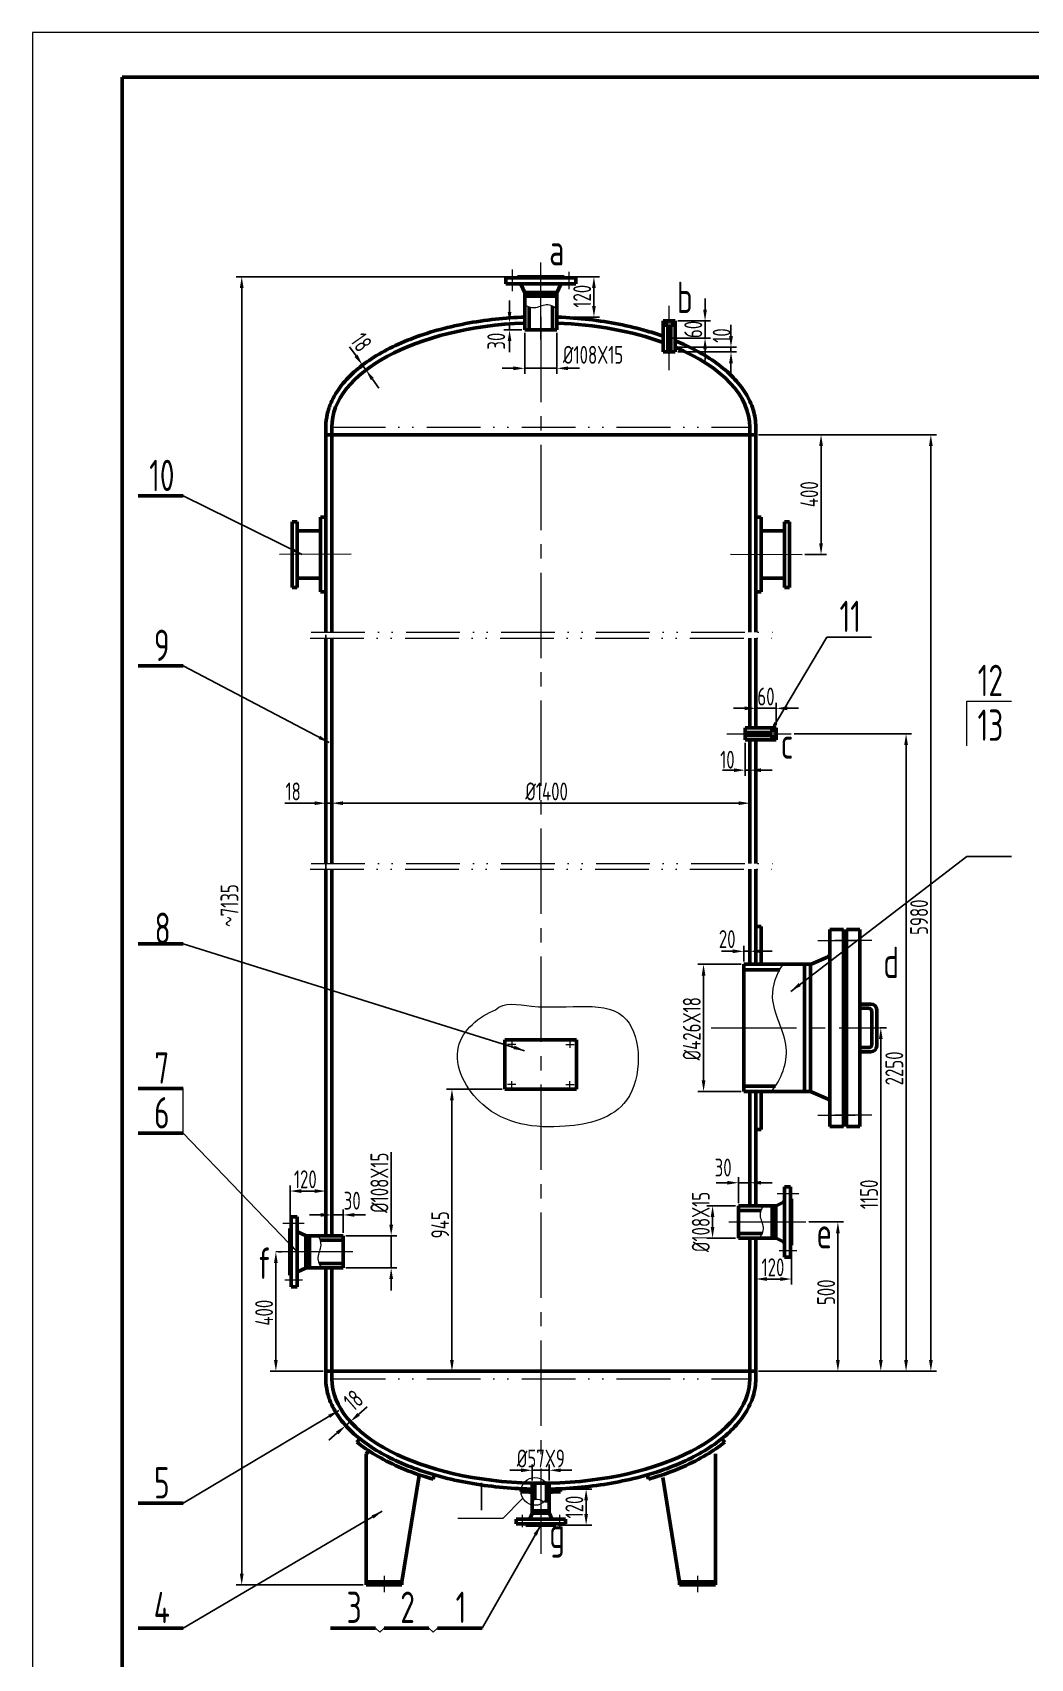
# Model space of a CAD drawing. Header units: millimetres. Extents: x 691 to 1111, y 394 to 978.
# Drawn here: x 691.1 to 913.9, y 615 to 978 of the extents above; entities that cross this region are included whole.
import ezdxf

# ---------------------------------------------------------------- set-up
doc = ezdxf.new("R2010")
doc.units = ezdxf.units.MM
doc.linetypes.add('ACAD_ISO12W100', pattern=[21, 12, -3, 0, -3, 0, -3])
doc.linetypes.add('CENTER2', pattern=[28.575, 19.05, -3.175, 3.175, -3.175])
doc.layers.add('LOCKUP', color=7, linetype='Continuous')
for name, color, linetype, lineweight in [('中心线', 1, 'CENTER2', 15), ('双点划线', 6, 'ACAD_ISO12W100', 15), ('尺寸线', 3, 'Continuous', 15), ('细实线', 4, 'Continuous', 15), ('轮廓线', 7, 'Continuous', 50)]:
    doc.layers.add(name, color=color, linetype=linetype, lineweight=lineweight)
doc.styles.add('工程字', font='gbenor.shx', dxfattribs={"width": 0.8, "bigfont": 'gbcbig.shx'})
doc.dimstyles.new('ISO-25', dxfattribs={"dimtxt": 4, "dimasz": 2.5, "dimexe": 1.25, "dimexo": 0.625, "dimtad": 1, "dimdec": 0, "dimlfac": 15, "dimtxsty": '工程字', "dimcen": 2.5, "dimaunit": 1, "dimadec": 0, "dimazin": 0, "dimtfac": 1, "dimtdec": 0, "dimtmove": 0, "dimatfit": 0, "dimfxl": 0, "dimarcsym": 0})

# ---------------------------------------------------------------- blocks, each defined once
blk = doc.blocks.new('*D39')
at = {"layer": 'Defpoints', "color": 0}
for p in [(765.71, 904.5), (764.72, 903.8), (766.48, 903.41)]:
    blk.add_point(p, dxfattribs=at)
at = {"layer": '尺寸线', "color": 0, "lineweight": -2}
for p, q in [((763.28, 905.85), (761.84, 907.89)), ((765.2, 904.14), (763.7, 903.08)), ((765.97, 903.05), (764.46, 901.99)), ((765.49, 902.71), (764.72, 903.8)), ((766.93, 900.67), (768.37, 898.63))]:
    blk.add_line(p, q, dxfattribs=at)
at = {"layer": '尺寸线', "color": 0}
for points in [[(763.62, 906.09), (762.94, 905.61), (764.72, 903.8)], [(767.27, 900.91), (766.59, 900.43), (765.49, 902.71)]]:
    blk.add_solid(points, dxfattribs=at)
at = {"layer": '尺寸线', "color": 0, "insert": (764.47, 908.89), "char_height": 4, "attachment_point": 5, "rotation": 305.1659, "style": '工程字'}
blk.add_mtext('18', dxfattribs=at)
blk = doc.blocks.new('*D36')
at = {"layer": 'Defpoints', "color": 0}
for p in [(850.14, 820.09), (851.2, 820.09), (851.2, 813.33)]:
    blk.add_point(p, dxfattribs=at)
at = {"layer": '尺寸线', "color": 0, "lineweight": -2}
for p, q in [((850.14, 819.47), (850.14, 812.08)), ((851.2, 819.47), (851.2, 812.08)), ((847.64, 813.33), (845.14, 813.33)), ((850.14, 813.33), (851.2, 813.33)), ((853.7, 813.33), (856.2, 813.33))]:
    blk.add_line(p, q, dxfattribs=at)
at = {"layer": '尺寸线', "color": 0}
for points in [[(847.64, 813.74), (847.64, 812.91), (850.14, 813.33)], [(853.7, 813.74), (853.7, 812.91), (851.2, 813.33)]]:
    blk.add_solid(points, dxfattribs=at)
at = {"layer": '尺寸线', "color": 0, "insert": (846.2, 815.67), "char_height": 4, "attachment_point": 5, "style": '工程字'}
blk.add_mtext('10', dxfattribs=at)
blk = doc.blocks.new('*D35')
at = {"layer": 'Defpoints', "color": 0}
for p in [(834.54, 907.78), (834.54, 906.71), (847, 906.71)]:
    blk.add_point(p, dxfattribs=at)
at = {"layer": '尺寸线', "color": 0, "lineweight": -2}
for p, q in [((847, 910.28), (847, 912.78)), ((835.16, 907.78), (848.25, 907.78)), ((847, 907.78), (847, 906.71)), ((835.16, 906.71), (848.25, 906.71)), ((847, 904.21), (847, 901.71))]:
    blk.add_line(p, q, dxfattribs=at)
at = {"layer": '尺寸线', "color": 0}
for points in [[(846.58, 910.28), (847.42, 910.28), (847, 907.78)], [(846.58, 904.21), (847.42, 904.21), (847, 906.71)]]:
    blk.add_solid(points, dxfattribs=at)
at = {"layer": '尺寸线', "color": 0, "insert": (844.92, 910.38), "char_height": 4, "attachment_point": 5, "rotation": 90, "style": '工程字'}
blk.add_mtext('10', dxfattribs=at)
blk = doc.blocks.new('*D32')
at = {"layer": 'Defpoints', "color": 0}
for p in [(857.08, 827.14), (852.54, 822.76), (857.08, 822.76)]:
    blk.add_point(p, dxfattribs=at)
at = {"layer": '尺寸线', "color": 0, "lineweight": -2}
for p, q in [((852.54, 823.38), (852.54, 828.39)), ((857.08, 823.38), (857.08, 828.39)), ((850.04, 827.14), (847.54, 827.14)), ((852.54, 827.14), (857.08, 827.14)), ((859.58, 827.14), (862.08, 827.14))]:
    blk.add_line(p, q, dxfattribs=at)
at = {"layer": '尺寸线', "color": 0}
for points in [[(850.04, 827.56), (850.04, 826.72), (852.54, 827.14)], [(859.58, 827.56), (859.58, 826.72), (857.08, 827.14)]]:
    blk.add_solid(points, dxfattribs=at)
at = {"layer": '尺寸线', "color": 0, "insert": (854.81, 829.77), "char_height": 4, "attachment_point": 5, "style": '工程字'}
blk.add_mtext('60', dxfattribs=at)
blk = doc.blocks.new('*D31')
at = {"layer": 'Defpoints', "color": 0}
for p in [(799.34, 923.5), (737.76, 631.42), (765.54, 631.42)]:
    blk.add_point(p, dxfattribs=at)
at = {"layer": '尺寸线', "color": 0, "lineweight": -2}
for p, q in [((798.71, 923.5), (736.51, 923.5)), ((737.76, 921), (737.76, 633.92)), ((764.91, 631.42), (736.51, 631.42))]:
    blk.add_line(p, q, dxfattribs=at)
at = {"layer": '尺寸线', "color": 0}
for points in [[(737.34, 921), (738.18, 921), (737.76, 923.5)], [(737.34, 633.92), (738.18, 633.92), (737.76, 631.42)]]:
    blk.add_solid(points, dxfattribs=at)
at = {"layer": '尺寸线', "color": 0, "insert": (731.69, 783.12), "char_height": 4, "attachment_point": 5, "rotation": 90, "style": '工程字'}
blk.add_mtext('{\\fSimSun|b0|i0|c134|p0;\\P}～7135', dxfattribs=at)
blk = doc.blocks.new('*D30')
at = {"layer": 'Defpoints', "color": 0}
for p in [(802.64, 654.13), (806.44, 657.01), (806.44, 654.13)]:
    blk.add_point(p, dxfattribs=at)
at = {"layer": '尺寸线', "color": 0, "lineweight": -2}
for p, q in [((802.64, 654.76), (802.64, 658.26)), ((806.44, 654.76), (806.44, 658.26)), ((800.14, 657.01), (797.64, 657.01)), ((802.64, 657.01), (806.44, 657.01)), ((808.94, 657.01), (811.44, 657.01))]:
    blk.add_line(p, q, dxfattribs=at)
at = {"layer": '尺寸线', "color": 0}
for points in [[(800.14, 657.42), (800.14, 656.59), (802.64, 657.01)], [(808.94, 657.42), (808.94, 656.59), (806.44, 657.01)]]:
    blk.add_solid(points, dxfattribs=at)
at = {"layer": '尺寸线', "color": 0, "insert": (804.54, 659.63), "char_height": 4, "attachment_point": 5, "style": '工程字'}
blk.add_mtext('%%c57X9', dxfattribs=at)
blk = doc.blocks.new('*D29')
at = {"layer": 'Defpoints', "color": 0}
for p in [(800.94, 911.63), (808.14, 911.63), (808.14, 903.06)]:
    blk.add_point(p, dxfattribs=at)
at = {"layer": '尺寸线', "color": 0, "lineweight": -2}
for p, q in [((800.94, 911.01), (800.94, 901.81)), ((808.14, 911.01), (808.14, 901.81)), ((798.44, 903.06), (795.94, 903.06)), ((800.94, 903.06), (808.14, 903.06)), ((810.64, 903.06), (813.14, 903.06))]:
    blk.add_line(p, q, dxfattribs=at)
at = {"layer": '尺寸线', "color": 0}
for points in [[(798.44, 903.48), (798.44, 902.64), (800.94, 903.06)], [(810.64, 903.48), (810.64, 902.64), (808.14, 903.06)]]:
    blk.add_solid(points, dxfattribs=at)
at = {"layer": '尺寸线', "color": 0, "insert": (816.21, 906.07), "char_height": 4, "attachment_point": 5, "style": '工程字'}
blk.add_mtext('%%c108X15', dxfattribs=at)
blk = doc.blocks.new('*D28')
at = {"layer": 'Defpoints', "color": 0}
for p in [(760.4, 709.38), (760.4, 702.18), (771.13, 702.18)]:
    blk.add_point(p, dxfattribs=at)
at = {"layer": '尺寸线', "color": 0, "lineweight": -2}
for p, q in [((771.13, 711.88), (771.13, 728.01)), ((761.03, 709.38), (772.38, 709.38)), ((771.13, 702.18), (771.13, 709.38)), ((761.03, 702.18), (772.38, 702.18)), ((771.13, 699.68), (771.13, 697.18))]:
    blk.add_line(p, q, dxfattribs=at)
at = {"layer": '尺寸线', "color": 0}
for points in [[(770.71, 711.88), (771.55, 711.88), (771.13, 709.38)], [(770.71, 699.68), (771.55, 699.68), (771.13, 702.18)]]:
    blk.add_solid(points, dxfattribs=at)
at = {"layer": '尺寸线', "color": 0, "insert": (768.51, 721.2), "char_height": 4, "attachment_point": 5, "rotation": 90, "style": '工程字'}
blk.add_mtext('%%c108X15', dxfattribs=at)
blk = doc.blocks.new('*D27')
at = {"layer": 'Defpoints', "color": 0}
for p in [(848.67, 716.05), (842.89, 708.85), (848.67, 708.85)]:
    blk.add_point(p, dxfattribs=at)
at = {"layer": '尺寸线', "color": 0, "lineweight": -2}
for p, q in [((848.04, 716.05), (841.64, 716.05)), ((842.89, 713.55), (842.89, 711.35)), ((848.04, 708.85), (841.64, 708.85))]:
    blk.add_line(p, q, dxfattribs=at)
at = {"layer": '尺寸线', "color": 0}
for points in [[(842.47, 713.55), (843.3, 713.55), (842.89, 716.05)], [(842.47, 711.35), (843.3, 711.35), (842.89, 708.85)]]:
    blk.add_solid(points, dxfattribs=at)
at = {"layer": '尺寸线', "color": 0, "insert": (840.26, 712.45), "char_height": 4, "attachment_point": 5, "rotation": 90, "style": '工程字'}
blk.add_mtext('%%c108X15', dxfattribs=at)
blk = doc.blocks.new('*D26')
at = {"layer": 'Defpoints', "color": 0}
for p in [(849.87, 769.98), (840.88, 741.58), (849.87, 741.58)]:
    blk.add_point(p, dxfattribs=at)
at = {"layer": '尺寸线', "color": 0, "lineweight": -2}
for p, q in [((849.24, 769.98), (839.63, 769.98)), ((840.88, 767.48), (840.88, 744.08)), ((849.24, 741.58), (839.63, 741.58))]:
    blk.add_line(p, q, dxfattribs=at)
at = {"layer": '尺寸线', "color": 0}
for points in [[(840.46, 767.48), (841.29, 767.48), (840.88, 769.98)], [(840.46, 744.08), (841.29, 744.08), (840.88, 741.58)]]:
    blk.add_solid(points, dxfattribs=at)
at = {"layer": '尺寸线', "color": 0, "insert": (838.25, 755.59), "char_height": 4, "attachment_point": 5, "rotation": 90, "style": '工程字'}
blk.add_mtext('%%c426X18', dxfattribs=at)
blk = doc.blocks.new('*D25')
at = {"layer": 'Defpoints', "color": 0}
for p in [(860.45, 821.43), (852.54, 679.12), (886.09, 679.12)]:
    blk.add_point(p, dxfattribs=at)
at = {"layer": '尺寸线', "color": 0, "lineweight": -2}
for p, q in [((861.07, 821.43), (887.34, 821.43)), ((886.09, 818.93), (886.09, 681.62)), ((853.16, 679.12), (887.34, 679.12))]:
    blk.add_line(p, q, dxfattribs=at)
at = {"layer": '尺寸线', "color": 0}
for points in [[(885.67, 818.93), (886.51, 818.93), (886.09, 821.43)], [(885.67, 681.62), (886.51, 681.62), (886.09, 679.12)]]:
    blk.add_solid(points, dxfattribs=at)
at = {"layer": '尺寸线', "color": 0, "insert": (883.47, 746.74), "char_height": 4, "attachment_point": 5, "rotation": 90, "style": '工程字'}
blk.add_mtext('2250', dxfattribs=at)
blk = doc.blocks.new('*D24')
at = {"layer": 'Defpoints', "color": 0}
for p in [(761.75, 668.14), (760.74, 667.26), (761.99, 667.86)]:
    blk.add_point(p, dxfattribs=at)
at = {"layer": '尺寸线', "color": 0, "lineweight": -2}
for p, q in [((763.88, 669.5), (765.76, 671.14)), ((759.1, 665.34), (757.21, 663.7)), ((760.98, 666.98), (761.99, 667.86)), ((761.15, 666.79), (761.8, 666.04)), ((762.16, 667.67), (762.81, 666.91))]:
    blk.add_line(p, q, dxfattribs=at)
at = {"layer": '尺寸线', "color": 0}
for points in [[(763.6, 669.81), (764.15, 669.18), (761.99, 667.86)], [(758.82, 665.66), (759.37, 665.03), (760.98, 666.98)]]:
    blk.add_solid(points, dxfattribs=at)
at = {"layer": '尺寸线', "color": 0, "insert": (762.68, 672.65), "char_height": 4, "attachment_point": 5, "rotation": 41.0325, "style": '工程字'}
blk.add_mtext('18', dxfattribs=at)
blk = doc.blocks.new('*D5')
at = {"layer": 'Defpoints', "color": 0}
for p in [(756.54, 808.5), (756.54, 805.96), (757.87, 805.96)]:
    blk.add_point(p, dxfattribs=at)
at = {"layer": '尺寸线', "color": 0, "lineweight": -2}
for p, q in [((756.54, 807.87), (756.54, 804.71)), ((757.87, 806.58), (757.87, 807.21)), ((754.04, 805.96), (747.42, 805.96)), ((757.87, 805.96), (756.54, 805.96)), ((760.37, 805.96), (762.87, 805.96))]:
    blk.add_line(p, q, dxfattribs=at)
at = {"layer": '尺寸线', "color": 0}
for points in [[(754.04, 806.37), (754.04, 805.54), (756.54, 805.96)], [(760.37, 806.37), (760.37, 805.54), (757.87, 805.96)]]:
    blk.add_solid(points, dxfattribs=at)
at = {"layer": '尺寸线', "color": 0, "insert": (749.24, 808.58), "char_height": 4, "attachment_point": 5, "style": '工程字'}
blk.add_mtext('18', dxfattribs=at)
blk = doc.blocks.new('*D4')
at = {"layer": 'Defpoints', "color": 0}
for p in [(851.2, 815.82), (757.87, 808.52), (851.2, 805.96)]:
    blk.add_point(p, dxfattribs=at)
at = {"layer": '尺寸线', "color": 0, "lineweight": -2}
for p, q in [((851.2, 815.19), (851.2, 804.71)), ((757.87, 807.9), (757.87, 804.71)), ((760.37, 805.96), (848.7, 805.96))]:
    blk.add_line(p, q, dxfattribs=at)
at = {"layer": '尺寸线', "color": 0}
for points in [[(760.37, 806.37), (760.37, 805.54), (757.87, 805.96)], [(848.7, 806.37), (848.7, 805.54), (851.2, 805.96)]]:
    blk.add_solid(points, dxfattribs=at)
at = {"layer": '尺寸线', "color": 0, "insert": (805.83, 808.58), "char_height": 4, "attachment_point": 5, "style": '工程字'}
blk.add_mtext('%%c1400', dxfattribs=at)
blk = doc.blocks.new('*D23')
at = {"layer": 'Defpoints', "color": 0}
for p in [(834.54, 913.65), (833.2, 909.82), (841.21, 909.82)]:
    blk.add_point(p, dxfattribs=at)
at = {"layer": '尺寸线', "color": 0, "lineweight": -2}
for p, q in [((841.21, 916.15), (841.21, 918.65)), ((835.16, 913.65), (842.46, 913.65)), ((841.21, 913.65), (841.21, 909.82)), ((833.83, 909.82), (842.46, 909.82)), ((841.21, 907.32), (841.21, 904.82))]:
    blk.add_line(p, q, dxfattribs=at)
at = {"layer": '尺寸线', "color": 0}
for points in [[(840.79, 916.15), (841.62, 916.15), (841.21, 913.65)], [(840.79, 907.32), (841.62, 907.32), (841.21, 909.82)]]:
    blk.add_solid(points, dxfattribs=at)
at = {"layer": '尺寸线', "color": 0, "insert": (838.58, 911.74), "char_height": 4, "attachment_point": 5, "rotation": 90, "style": '工程字'}
blk.add_mtext('60', dxfattribs=at)
blk = doc.blocks.new('*D22')
at = {"layer": 'Defpoints', "color": 0}
for p in [(797.56, 911.63), (800.94, 913.17), (800.94, 911.63)]:
    blk.add_point(p, dxfattribs=at)
at = {"layer": '尺寸线', "color": 0, "lineweight": -2}
for p, q in [((797.56, 915.67), (797.56, 918.17)), ((800.31, 913.17), (796.31, 913.17)), ((800.31, 911.63), (796.31, 911.63)), ((797.56, 913.17), (797.56, 911.63)), ((797.56, 909.13), (797.56, 906.63))]:
    blk.add_line(p, q, dxfattribs=at)
at = {"layer": '尺寸线', "color": 0}
for points in [[(797.15, 915.67), (797.98, 915.67), (797.56, 913.17)], [(797.15, 909.13), (797.98, 909.13), (797.56, 911.63)]]:
    blk.add_solid(points, dxfattribs=at)
at = {"layer": '尺寸线', "color": 0, "insert": (794.59, 909.13), "char_height": 4, "attachment_point": 5, "rotation": 90, "style": '工程字'}
blk.add_mtext('30', dxfattribs=at)
blk = doc.blocks.new('*D21')
at = {"layer": 'Defpoints', "color": 0}
for p in [(809.74, 923.5), (808.14, 914.51), (816.4, 914.51)]:
    blk.add_point(p, dxfattribs=at)
at = {"layer": '尺寸线', "color": 0, "lineweight": -2}
for p, q in [((810.36, 923.5), (817.65, 923.5)), ((816.4, 921), (816.4, 917.01)), ((808.76, 914.51), (817.65, 914.51))]:
    blk.add_line(p, q, dxfattribs=at)
at = {"layer": '尺寸线', "color": 0}
for points in [[(815.98, 921), (816.81, 921), (816.4, 923.5)], [(815.98, 917.01), (816.81, 917.01), (816.4, 914.51)]]:
    blk.add_solid(points, dxfattribs=at)
at = {"layer": '尺寸线', "color": 0, "insert": (813.77, 919.16), "char_height": 4, "attachment_point": 5, "rotation": 90, "style": '工程字'}
blk.add_mtext('120', dxfattribs=at)
blk = doc.blocks.new('*D20')
at = {"layer": 'Defpoints', "color": 0}
for p in [(852.54, 888.24), (862.9, 861.47), (867.11, 861.47)]:
    blk.add_point(p, dxfattribs=at)
at = {"layer": '尺寸线', "color": 0, "lineweight": -2}
for p, q in [((853.16, 888.24), (868.36, 888.24)), ((867.11, 885.74), (867.11, 863.97)), ((863.52, 861.47), (868.36, 861.47))]:
    blk.add_line(p, q, dxfattribs=at)
at = {"layer": '尺寸线', "color": 0}
for points in [[(866.69, 885.74), (867.52, 885.74), (867.11, 888.24)], [(866.69, 863.97), (867.52, 863.97), (867.11, 861.47)]]:
    blk.add_solid(points, dxfattribs=at)
at = {"layer": '尺寸线', "color": 0, "insert": (864.48, 874.95), "char_height": 4, "attachment_point": 5, "rotation": 90, "style": '工程字'}
blk.add_mtext('400', dxfattribs=at)
blk = doc.blocks.new('*D19')
at = {"layer": 'Defpoints', "color": 0}
for p in [(849.87, 772.89), (849.87, 769.98), (851.2, 769.98)]:
    blk.add_point(p, dxfattribs=at)
at = {"layer": '尺寸线', "color": 0, "lineweight": -2}
for p, q in [((849.87, 770.61), (849.87, 774.14)), ((851.2, 770.61), (851.2, 774.14)), ((847.37, 772.89), (844.87, 772.89)), ((851.2, 772.89), (849.87, 772.89)), ((853.7, 772.89), (856.2, 772.89))]:
    blk.add_line(p, q, dxfattribs=at)
at = {"layer": '尺寸线', "color": 0}
for points in [[(847.37, 773.31), (847.37, 772.47), (849.87, 772.89)], [(853.7, 773.31), (853.7, 772.47), (851.2, 772.89)]]:
    blk.add_solid(points, dxfattribs=at)
at = {"layer": '尺寸线', "color": 0, "insert": (846.15, 775.62), "char_height": 4, "attachment_point": 5, "style": '工程字'}
blk.add_mtext('20', dxfattribs=at)
blk = doc.blocks.new('*D18')
at = {"layer": 'Defpoints', "color": 0}
for p in [(756.54, 844.16), (748.54, 719.35), (748.54, 710.98)]:
    blk.add_point(p, dxfattribs=at)
at = {"layer": '尺寸线', "color": 0, "lineweight": -2}
for p, q in [((756.54, 843.53), (756.54, 718.1)), ((748.54, 711.61), (748.54, 720.6)), ((754.04, 719.35), (751.04, 719.35))]:
    blk.add_line(p, q, dxfattribs=at)
at = {"layer": '尺寸线', "color": 0}
for points in [[(751.04, 719.77), (751.04, 718.93), (748.54, 719.35)], [(754.04, 719.77), (754.04, 718.93), (756.54, 719.35)]]:
    blk.add_solid(points, dxfattribs=at)
at = {"layer": '尺寸线', "color": 0, "insert": (751.96, 721.98), "char_height": 4, "attachment_point": 5, "style": '工程字'}
blk.add_mtext('120', dxfattribs=at)
blk = doc.blocks.new('*D17')
at = {"layer": 'Defpoints', "color": 0}
for p in [(757.87, 714.02), (760.4, 714.02), (760.4, 709.38)]:
    blk.add_point(p, dxfattribs=at)
at = {"layer": '尺寸线', "color": 0, "lineweight": -2}
for p, q in [((757.87, 714.65), (757.87, 715.27)), ((760.4, 710.01), (760.4, 715.27)), ((755.37, 714.02), (752.87, 714.02)), ((757.87, 714.02), (760.4, 714.02)), ((762.9, 714.02), (765.4, 714.02))]:
    blk.add_line(p, q, dxfattribs=at)
at = {"layer": '尺寸线', "color": 0}
for points in [[(755.37, 714.44), (755.37, 713.61), (757.87, 714.02)], [(762.9, 714.44), (762.9, 713.61), (760.4, 714.02)]]:
    blk.add_solid(points, dxfattribs=at)
at = {"layer": '尺寸线', "color": 0, "insert": (762.43, 717.2), "char_height": 4, "attachment_point": 5, "style": '工程字'}
blk.add_mtext('30', dxfattribs=at)
blk = doc.blocks.new('*D16')
at = {"layer": 'Defpoints', "color": 0}
for p in [(852.54, 708.85), (860.54, 707.25), (860.54, 699.71)]:
    blk.add_point(p, dxfattribs=at)
at = {"layer": '尺寸线', "color": 0, "lineweight": -2}
for p, q in [((852.54, 708.22), (852.54, 698.46)), ((860.54, 706.62), (860.54, 698.46)), ((855.04, 699.71), (858.04, 699.71))]:
    blk.add_line(p, q, dxfattribs=at)
at = {"layer": '尺寸线', "color": 0}
for points in [[(855.04, 700.12), (855.04, 699.29), (852.54, 699.71)], [(858.04, 700.12), (858.04, 699.29), (860.54, 699.71)]]:
    blk.add_solid(points, dxfattribs=at)
at = {"layer": '尺寸线', "color": 0, "insert": (856.37, 702.33), "char_height": 4, "attachment_point": 5, "style": '工程字'}
blk.add_mtext('120', dxfattribs=at)
blk = doc.blocks.new('*D15')
at = {"layer": 'Defpoints', "color": 0}
for p in [(851.2, 721.21), (848.67, 716.05), (851.2, 716.05)]:
    blk.add_point(p, dxfattribs=at)
at = {"layer": '尺寸线', "color": 0, "lineweight": -2}
for p, q in [((846.17, 721.21), (843.67, 721.21)), ((848.67, 716.67), (848.67, 722.46)), ((848.67, 721.21), (851.2, 721.21)), ((851.2, 716.67), (851.2, 722.46)), ((853.7, 721.21), (856.2, 721.21))]:
    blk.add_line(p, q, dxfattribs=at)
at = {"layer": '尺寸线', "color": 0}
for points in [[(846.17, 721.62), (846.17, 720.79), (848.67, 721.21)], [(853.7, 721.62), (853.7, 720.79), (851.2, 721.21)]]:
    blk.add_solid(points, dxfattribs=at)
at = {"layer": '尺寸线', "color": 0, "insert": (845.25, 724.6), "char_height": 4, "attachment_point": 5, "style": '工程字'}
blk.add_mtext('30', dxfattribs=at)
blk = doc.blocks.new('*D14')
at = {"layer": 'Defpoints', "color": 0}
for p in [(806.44, 652.8), (814.66, 652.8), (807.87, 644.78)]:
    blk.add_point(p, dxfattribs=at)
at = {"layer": '尺寸线', "color": 0, "lineweight": -2}
for p, q in [((807.06, 652.8), (815.91, 652.8)), ((814.66, 647.28), (814.66, 650.3)), ((808.49, 644.78), (815.91, 644.78))]:
    blk.add_line(p, q, dxfattribs=at)
at = {"layer": '尺寸线', "color": 0}
for points in [[(814.24, 650.3), (815.08, 650.3), (814.66, 652.8)], [(814.24, 647.28), (815.08, 647.28), (814.66, 644.78)]]:
    blk.add_solid(points, dxfattribs=at)
at = {"layer": '尺寸线', "color": 0, "insert": (812.03, 648.79), "char_height": 4, "attachment_point": 5, "rotation": 90, "style": '工程字'}
blk.add_mtext('120', dxfattribs=at)
blk = doc.blocks.new('*D13')
at = {"layer": 'Defpoints', "color": 0}
for p in [(784.7, 742.12), (796.54, 742.12), (756.54, 679.12)]:
    blk.add_point(p, dxfattribs=at)
at = {"layer": '尺寸线', "color": 0, "lineweight": -2}
for p, q in [((795.91, 742.12), (783.45, 742.12)), ((784.7, 681.62), (784.7, 739.62)), ((757.16, 679.12), (785.95, 679.12))]:
    blk.add_line(p, q, dxfattribs=at)
at = {"layer": '尺寸线', "color": 0}
for points in [[(784.28, 739.62), (785.11, 739.62), (784.7, 742.12)], [(784.28, 681.62), (785.11, 681.62), (784.7, 679.12)]]:
    blk.add_solid(points, dxfattribs=at)
at = {"layer": '尺寸线', "color": 0, "insert": (782.07, 711.81), "char_height": 4, "attachment_point": 5, "rotation": 90, "style": '工程字'}
blk.add_mtext('945', dxfattribs=at)
blk = doc.blocks.new('*D12')
at = {"layer": 'Defpoints', "color": 0}
for p in [(745.35, 705.78), (745.38, 679.12), (756.54, 679.12)]:
    blk.add_point(p, dxfattribs=at)
at = {"layer": '尺寸线', "color": 0, "lineweight": -2}
for p, q in [((745.97, 705.78), (746.63, 705.78)), ((745.38, 703.28), (745.38, 681.62)), ((755.91, 679.12), (744.13, 679.12))]:
    blk.add_line(p, q, dxfattribs=at)
at = {"layer": '尺寸线', "color": 0}
for points in [[(744.97, 703.28), (745.8, 703.28), (745.38, 705.78)], [(744.97, 681.62), (745.8, 681.62), (745.38, 679.12)]]:
    blk.add_solid(points, dxfattribs=at)
at = {"layer": '尺寸线', "color": 0, "insert": (742.76, 692.19), "char_height": 4, "attachment_point": 5, "rotation": 90, "style": '工程字'}
blk.add_mtext('400', dxfattribs=at)
blk = doc.blocks.new('*D11')
at = {"layer": 'Defpoints', "color": 0}
for p in [(863.72, 712.45), (852.54, 679.12), (870.87, 679.12)]:
    blk.add_point(p, dxfattribs=at)
at = {"layer": '尺寸线', "color": 0, "lineweight": -2}
for p, q in [((864.35, 712.45), (872.12, 712.45)), ((870.87, 709.95), (870.87, 681.62)), ((853.16, 679.12), (872.12, 679.12))]:
    blk.add_line(p, q, dxfattribs=at)
at = {"layer": '尺寸线', "color": 0}
for points in [[(870.45, 709.95), (871.28, 709.95), (870.87, 712.45)], [(870.45, 681.62), (871.28, 681.62), (870.87, 679.12)]]:
    blk.add_solid(points, dxfattribs=at)
at = {"layer": '尺寸线', "color": 0, "insert": (868.24, 696.76), "char_height": 4, "attachment_point": 5, "rotation": 90, "style": '工程字'}
blk.add_mtext('500', dxfattribs=at)
blk = doc.blocks.new('*D10')
at = {"layer": 'Defpoints', "color": 0}
for p in [(879.55, 755.78), (852.54, 679.12), (880.45, 679.12)]:
    blk.add_point(p, dxfattribs=at)
at = {"layer": '尺寸线', "color": 0, "lineweight": -2}
for p, q in [((880.17, 755.78), (881.7, 755.78)), ((880.45, 753.28), (880.45, 681.62)), ((853.16, 679.12), (881.7, 679.12))]:
    blk.add_line(p, q, dxfattribs=at)
at = {"layer": '尺寸线', "color": 0}
for points in [[(880.03, 753.28), (880.87, 753.28), (880.45, 755.78)], [(880.03, 681.62), (880.87, 681.62), (880.45, 679.12)]]:
    blk.add_solid(points, dxfattribs=at)
at = {"layer": '尺寸线', "color": 0, "insert": (877.83, 718.62), "char_height": 4, "attachment_point": 5, "rotation": 90, "style": '工程字'}
blk.add_mtext('1150', dxfattribs=at)
blk = doc.blocks.new('*D9')
at = {"layer": 'Defpoints', "color": 0}
for p in [(852.54, 888.24), (891.62, 888.24), (852.54, 679.12)]:
    blk.add_point(p, dxfattribs=at)
at = {"layer": '尺寸线', "color": 0, "lineweight": -2}
for p, q in [((853.16, 888.24), (892.87, 888.24)), ((891.62, 681.62), (891.62, 885.74)), ((853.16, 679.12), (892.87, 679.12))]:
    blk.add_line(p, q, dxfattribs=at)
at = {"layer": '尺寸线', "color": 0}
for points in [[(891.21, 885.74), (892.04, 885.74), (891.62, 888.24)], [(891.21, 681.62), (892.04, 681.62), (891.62, 679.12)]]:
    blk.add_solid(points, dxfattribs=at)
at = {"layer": '尺寸线', "color": 0, "insert": (889, 780.5), "char_height": 4, "attachment_point": 5, "rotation": 90, "style": '工程字'}
blk.add_mtext('5980', dxfattribs=at)
blk = doc.blocks.new('*U42')
at = {"layer": '中心线'}
for p, q in [((804.536, 909.464), (804.536, 926.689)), ((798.203, 920.309), (798.203, 925.112)), ((810.87, 920.72), (810.87, 924.638)), ((833.203, 902.63), (833.203, 917.018)), ((804.536, 914.576), (804.536, 636.115)), ((762.192, 861.576), (746.173, 861.47)), ((846.88, 861.576), (862.899, 861.47)), ((846.058, 821.425), (860.446, 821.425)), ((866.383, 775.282), (874.689, 775.282)), ((878.472, 775.282), (870.166, 775.282)), ((842.609, 755.782), (879.984, 755.782)), ((866.383, 736.282), (874.689, 736.282)), ((878.472, 736.282), (870.166, 736.282)), ((857.344, 718.782), (862.148, 718.782)), ((751.728, 712.115), (746.925, 712.115)), ((846.5, 712.448), (863.725, 712.448)), ((762.573, 705.782), (745.348, 705.782)), ((857.756, 706.115), (861.674, 706.115)), ((751.317, 699.448), (747.399, 699.448)), ((804.536, 652.782), (804.536, 644.782)), ((800.37, 647.038), (800.37, 644.289)), ((808.703, 647.038), (808.703, 644.289)), ((769.536, 633.426), (769.536, 629.812)), ((839.536, 633.426), (839.536, 629.812))]:
    blk.add_line(p, q, dxfattribs=at)
at = {"layer": '双点划线'}
for p, q in [((757.87, 889.909), (851.203, 889.909)), ((753.038, 842.831), (857.041, 842.831)), ((753.273, 844.157), (857.349, 844.157)), ((753.273, 792.525), (857.349, 792.525)), ((753.038, 791.199), (857.041, 791.199)), ((757.87, 677.448), (851.203, 677.448))]:
    blk.add_line(p, q, dxfattribs=at)
at = {"layer": '尺寸线'}
for p, q in [((899.667, 828.747), (909.667, 828.747)), ((899.667, 818.747), (899.667, 828.747)), ((724.663, 742.261), (714.663, 742.261)), ((724.663, 732.261), (724.663, 742.261)), ((800.523, 650.772), (796.027, 646.276)), ((796.027, 646.276), (786.027, 646.276)), ((767.611, 621.787), (757.611, 621.787)), ((768.574, 620.823), (767.611, 621.787)), ((769.538, 621.787), (768.574, 620.823)), ((779.538, 621.787), (769.538, 621.787)), ((780.501, 620.823), (779.538, 621.787)), ((781.465, 621.787), (780.501, 620.823))]:
    blk.add_line(p, q, dxfattribs=at)
blk.add_circle((803.236, 652.298), 3.113, dxfattribs=at)
at = {"layer": '细实线'}
for p, q in [((1111.052, 978.04), (691.052, 978.04)), ((691.052, 978.04), (691.052, 394.04)), ((798.983, 752.08), (797.069, 752.08)), ((798.04, 752.831), (798.04, 751.322)), ((810.089, 752.08), (812.003, 752.08)), ((811.032, 752.831), (811.032, 751.322)), ((798.983, 743.15), (797.069, 743.15)), ((798.04, 742.399), (798.04, 743.908)), ((810.089, 743.15), (812.003, 743.15)), ((811.032, 742.399), (811.032, 743.908))]:
    blk.add_line(p, q, dxfattribs=at)
for points, start_tangent, end_tangent in [([(808.136, 916.126), (805.77, 917.206), (803.072, 916.546), (800.936, 917.176)], (-0.5235299, 0.8520073), (-0.8831878, 0.4690196)), ([(856.039, 741.582), (859.331, 751.346), (856.302, 762.657), (858.653, 769.982)], (0.638349, 0.7697471), (0.5879663, 0.8088854)), ([(794.414, 759.829), (786.141, 751.556), (791.588, 738.653), (809.957, 733.813), (823.684, 739.661), (823.684, 757.611), (802.488, 760.636), (794.414, 759.829)], (-0.9347528, -0.3552988), (-0.7071068, -0.7071068)), ([(853.162, 708.848), (854.242, 711.215), (853.582, 713.912), (854.212, 716.048)], (0.8520073, 0.5235299), (0.4690196, 0.8831878)), ([(755.911, 702.182), (754.831, 704.548), (755.491, 707.246), (754.861, 709.382)], (-0.8520073, 0.5235299), (-0.4690196, 0.8831878)), ([(802.636, 650.149), (803.741, 650.557), (805.452, 649.987), (806.436, 650.149)], (0.8001549, 0.5997935), (0.8839661, 0.467551))]:
    blk.add_spline(points, degree=3, dxfattribs=dict(at, start_tangent=start_tangent, end_tangent=end_tangent))
at = {"layer": '轮廓线'}
for p, q in [((1101.052, 968.04), (711.052, 968.04)), ((711.052, 968.04), (711.052, 404.04)), ((796.703, 923.234), (796.703, 921.901)), ((804.536, 923.234), (796.703, 923.234)), ((804.536, 923.501), (799.336, 923.501)), ((799.336, 923.234), (799.336, 923.501)), ((804.536, 923.501), (809.736, 923.501)), ((804.536, 923.234), (812.37, 923.234)), ((809.736, 923.501), (809.736, 923.234)), ((812.37, 923.234), (812.37, 921.901)), ((796.703, 921.901), (804.536, 921.901)), ((800.898, 920.048), (800.135, 921.671)), ((804.536, 919.967), (800.926, 919.967)), ((800.936, 911.634), (800.936, 919.878)), ((804.536, 919.167), (800.936, 919.167)), ((812.37, 921.901), (804.536, 921.901)), ((804.536, 919.967), (808.146, 919.967)), ((804.536, 919.167), (808.136, 919.167)), ((808.136, 911.634), (808.136, 919.878)), ((808.174, 920.048), (808.938, 921.671)), ((801.936, 911.634), (801.936, 916.734)), ((807.136, 911.634), (807.136, 916.956)), ((800.936, 911.634), (808.136, 911.634)), ((831.87, 913.655), (831.87, 906.71)), ((834.536, 913.655), (831.87, 913.655)), ((832.536, 913.655), (832.536, 912.321)), ((833.87, 912.321), (832.536, 912.321)), ((832.87, 912.321), (832.87, 906.71)), ((833.536, 906.71), (833.536, 912.321)), ((833.87, 912.321), (833.87, 913.655)), ((834.536, 908.321), (834.536, 913.655)), ((834.536, 906.71), (834.536, 908.321)), ((831.87, 906.71), (834.536, 906.71)), ((756.536, 889.909), (756.536, 844.157)), ((757.87, 889.909), (757.87, 844.157)), ((757.87, 889.909), (757.87, 889.909)), ((851.203, 889.909), (851.203, 844.157)), ((852.536, 889.909), (852.536, 844.157)), ((756.536, 888.243), (852.536, 888.243)), ((714.663, 874.576), (724.663, 874.576)), ((749.57, 868.804), (749.036, 868.804)), ((749.036, 868.804), (749.036, 854.137)), ((749.57, 868.804), (749.036, 868.804)), ((749.036, 868.804), (749.036, 854.137)), ((749.57, 868.804), (750.103, 868.804)), ((749.57, 868.804), (750.103, 868.804)), ((750.103, 868.804), (750.103, 854.137)), ((750.103, 868.804), (750.103, 854.137)), ((756.536, 869.804), (755.336, 869.804)), ((755.336, 869.804), (755.336, 853.137)), ((756.536, 869.804), (755.336, 869.804)), ((755.336, 869.804), (755.336, 853.137)), ((852.536, 869.804), (853.736, 869.804)), ((853.736, 869.804), (853.736, 853.137)), ((859.503, 868.804), (858.97, 868.804)), ((858.97, 868.804), (858.97, 854.137)), ((859.503, 868.804), (860.036, 868.804)), ((860.036, 868.804), (860.036, 854.137)), ((755.336, 866.77), (750.103, 866.77)), ((755.336, 866.77), (750.103, 866.77)), ((853.736, 866.77), (858.97, 866.77)), ((749.57, 854.137), (749.036, 854.137)), ((749.57, 854.137), (749.036, 854.137)), ((749.57, 854.137), (750.103, 854.137)), ((749.57, 854.137), (750.103, 854.137)), ((755.336, 856.17), (750.103, 856.17)), ((755.336, 856.17), (750.103, 856.17)), ((853.736, 856.17), (858.97, 856.17)), ((859.503, 854.137), (858.97, 854.137)), ((859.503, 854.137), (860.036, 854.137)), ((756.536, 853.137), (755.336, 853.137)), ((756.536, 853.137), (755.336, 853.137)), ((852.536, 853.137), (853.736, 853.137)), ((756.536, 842.831), (756.536, 792.525)), ((757.87, 842.831), (757.87, 792.525)), ((851.203, 842.831), (851.203, 822.759)), ((852.536, 842.831), (852.536, 822.759)), ((714.663, 836.643), (724.663, 836.643)), ((850.138, 822.759), (850.138, 820.092)), ((857.082, 822.759), (850.138, 822.759)), ((855.749, 821.759), (850.138, 821.759)), ((850.138, 821.092), (855.749, 821.092)), ((857.082, 822.092), (855.749, 822.092)), ((855.749, 820.759), (855.749, 822.092)), ((855.749, 820.759), (857.082, 820.759)), ((857.082, 820.092), (857.082, 822.759)), ((850.138, 820.092), (851.749, 820.092)), ((851.203, 820.092), (851.203, 792.525)), ((851.749, 820.092), (857.082, 820.092)), ((852.536, 820.092), (852.536, 792.525)), ((756.536, 791.199), (756.536, 709.382)), ((757.87, 791.199), (757.87, 709.382)), ((851.203, 791.199), (851.203, 769.982)), ((852.536, 791.199), (852.536, 769.982)), ((852.536, 778.448), (853.736, 778.448)), ((853.736, 778.448), (853.736, 769.982)), ((869.094, 777.782), (869.094, 755.782)), ((872.094, 777.782), (869.094, 777.782)), ((872.094, 755.782), (872.094, 777.782)), ((872.761, 777.782), (875.761, 777.782)), ((872.761, 755.782), (872.761, 777.782)), ((875.761, 777.782), (875.761, 755.782)), ((714.663, 774.559), (724.663, 774.559)), ((872.094, 773.615), (872.427, 773.615)), ((872.427, 755.782), (872.427, 773.615)), ((872.761, 773.615), (872.427, 773.615)), ((872.427, 755.782), (872.427, 773.615)), ((849.87, 769.982), (864.623, 769.982)), ((849.87, 769.982), (849.87, 741.582)), ((863.427, 755.782), (863.427, 769.982)), ((864.761, 755.782), (864.758, 769.995)), ((864.887, 770.036), (868.691, 771.675)), ((849.87, 768.782), (857.884, 768.782)), ((875.761, 761.116), (878.216, 761.116)), ((875.761, 760.176), (877.759, 760.176)), ((878.426, 759.509), (878.426, 755.782)), ((879.549, 759.783), (879.549, 755.782)), ((863.427, 755.782), (863.427, 741.582)), ((864.761, 755.782), (864.758, 741.568)), ((869.094, 733.782), (869.094, 755.782)), ((872.094, 755.782), (872.094, 733.782)), ((872.427, 755.782), (872.427, 737.948)), ((872.427, 755.782), (872.427, 737.948)), ((872.761, 755.782), (872.761, 733.782)), ((875.761, 733.782), (875.761, 755.782)), ((878.426, 752.054), (878.426, 755.782)), ((879.549, 751.781), (879.549, 755.782)), ((796.536, 753.115), (796.536, 742.115)), ((804.536, 753.115), (796.536, 753.115)), ((804.536, 753.115), (812.536, 753.115)), ((812.536, 753.115), (812.536, 742.115)), ((875.761, 751.387), (877.759, 751.387)), ((875.761, 750.447), (878.216, 750.447)), ((714.663, 742.261), (724.663, 742.261)), ((796.536, 742.115), (804.536, 742.115)), ((812.536, 742.115), (804.536, 742.115)), ((849.87, 742.782), (856.932, 742.782)), ((849.87, 741.582), (864.623, 741.582)), ((851.203, 741.582), (851.203, 716.048)), ((852.536, 741.582), (852.536, 716.048)), ((853.736, 733.115), (853.736, 741.582)), ((864.887, 741.527), (868.691, 739.889)), ((872.094, 737.948), (872.427, 737.948)), ((872.761, 737.948), (872.427, 737.948)), ((872.094, 733.782), (869.094, 733.782)), ((872.761, 733.782), (875.761, 733.782)), ((714.663, 732.261), (724.663, 732.261)), ((852.536, 733.115), (853.736, 733.115)), ((858.936, 720.282), (858.936, 712.448)), ((860.27, 720.282), (858.936, 720.282)), ((860.27, 712.448), (860.27, 720.282)), ((848.67, 716.048), (856.914, 716.048)), ((848.67, 716.048), (848.67, 708.848)), ((856.203, 712.448), (856.203, 716.048)), ((857.003, 712.448), (857.003, 716.058)), ((857.084, 716.086), (858.707, 716.85)), ((860.27, 717.648), (860.536, 717.648)), ((860.536, 712.448), (860.536, 717.648)), ((748.803, 713.615), (750.136, 713.615)), ((748.803, 705.782), (748.803, 713.615)), ((750.136, 713.615), (750.136, 705.782)), ((848.67, 715.048), (853.77, 715.048)), ((856.203, 712.448), (856.203, 708.848)), ((857.003, 712.448), (857.003, 708.838)), ((858.936, 704.615), (858.936, 712.448)), ((860.27, 712.448), (860.27, 704.615)), ((860.536, 712.448), (860.536, 707.248)), ((748.536, 705.782), (748.536, 710.982)), ((748.803, 710.982), (748.536, 710.982)), ((751.989, 709.42), (750.366, 710.183)), ((752.07, 705.782), (752.07, 709.392)), ((760.403, 709.382), (752.159, 709.382)), ((752.87, 705.782), (752.87, 709.382)), ((760.403, 708.382), (755.303, 708.382)), ((760.403, 709.382), (760.403, 702.182)), ((848.67, 709.848), (853.992, 709.848)), ((848.67, 708.848), (856.914, 708.848)), ((851.203, 708.848), (851.203, 679.115)), ((852.536, 708.848), (852.536, 679.115)), ((857.084, 708.81), (858.707, 708.047)), ((748.536, 705.782), (748.536, 700.582)), ((748.803, 705.782), (748.803, 697.948)), ((750.136, 697.948), (750.136, 705.782)), ((752.07, 705.782), (752.07, 702.172)), ((752.87, 705.782), (752.87, 702.182)), ((860.27, 704.615), (858.936, 704.615)), ((860.536, 707.248), (860.27, 707.248)), ((751.989, 702.144), (750.366, 701.38)), ((760.403, 702.182), (752.159, 702.182)), ((760.403, 703.182), (755.081, 703.182)), ((756.536, 702.182), (756.536, 679.115)), ((757.87, 702.182), (757.87, 679.115)), ((748.536, 700.582), (748.803, 700.582)), ((748.803, 697.948), (750.136, 697.948)), ((756.536, 677.448), (756.536, 679.115)), ((756.536, 679.115), (852.536, 679.115)), ((757.87, 677.448), (757.87, 679.115)), ((851.203, 677.448), (851.203, 679.115)), ((852.536, 677.448), (852.536, 679.115)), ((757.87, 677.448), (757.87, 677.448)), ((763.479, 663.281), (764.104, 664.061)), ((766.18, 661.328), (765.513, 660.661)), ((845.594, 663.281), (844.969, 664.061)), ((765.536, 660.685), (765.536, 631.416)), ((843.536, 660.685), (843.536, 631.416)), ((777.303, 655.36), (773.536, 632.083)), ((777.303, 656.027), (777.303, 655.36)), ((780.481, 655.021), (780.76, 655.981)), ((802.636, 654.134), (806.436, 654.134)), ((802.636, 654.134), (802.636, 647.516)), ((803.236, 654.124), (803.236, 650.472)), ((805.836, 654.124), (805.836, 649.975)), ((806.436, 654.134), (806.436, 647.516)), ((828.591, 655.021), (828.313, 655.981)), ((831.769, 655.36), (835.536, 632.083)), ((800.204, 652.881), (800.174, 652.215)), ((808.869, 652.881), (808.899, 652.215)), ((714.663, 649.648), (724.663, 649.648)), ((802.61, 647.386), (802.156, 646.318)), ((804.536, 647.448), (802.629, 647.448)), ((804.536, 647.982), (802.636, 647.982)), ((804.536, 647.982), (806.436, 647.982)), ((804.536, 647.448), (806.443, 647.448)), ((806.463, 647.386), (806.917, 646.318)), ((799.036, 646.115), (804.536, 646.115)), ((799.036, 645.048), (799.036, 646.115)), ((804.536, 645.048), (799.036, 645.048)), ((801.203, 645.048), (801.203, 644.782)), ((804.536, 644.782), (801.203, 644.782)), ((810.036, 646.115), (804.536, 646.115)), ((804.536, 645.048), (810.036, 645.048)), ((804.536, 644.782), (807.87, 644.782)), ((807.87, 645.048), (807.87, 644.782)), ((810.036, 645.048), (810.036, 646.115)), ((773.536, 632.083), (765.536, 632.083)), ((769.136, 632.083), (769.136, 631.416)), ((769.936, 632.083), (769.936, 631.416)), ((773.536, 631.416), (773.536, 632.083)), ((835.536, 632.083), (843.536, 632.083)), ((835.536, 631.416), (835.536, 632.083)), ((839.136, 632.083), (839.136, 631.416)), ((839.936, 632.083), (839.936, 631.416)), ((765.536, 631.416), (773.536, 631.416)), ((843.536, 631.416), (835.536, 631.416)), ((714.663, 621.787), (724.663, 621.787)), ((757.611, 621.787), (767.611, 621.787)), ((769.538, 621.787), (779.538, 621.787)), ((781.465, 621.787), (791.465, 621.787))]:
    blk.add_line(p, q, dxfattribs=at)
for centre, radius, start, end in [((799.773, 921.501), 0.4, 25.19288, 90), ((800.536, 919.878), 0.4, 0, 25.19288), ((808.536, 919.878), 0.4, 154.80712, 180), ((809.3, 921.501), 0.4, 90, 154.80712), ((864.623, 770.648), 0.667, 270, 293.30489), ((868.427, 772.287), 0.667, 293.30489, 0), ((877.759, 759.509), 0.667, 0, 90), ((878.216, 759.783), 1.333, 0, 90), ((877.759, 752.054), 0.667, 270, 0), ((878.216, 751.781), 1.333, 270, 0), ((864.623, 740.915), 0.667, 66.69511, 90), ((868.427, 739.276), 0.667, 0, 66.69511), ((856.914, 716.448), 0.4, 270, 295.19288), ((858.536, 717.212), 0.4, 295.19288, 0), ((750.536, 710.545), 0.4, 180, 244.80712), ((752.159, 709.782), 0.4, 244.80712, 270), ((856.914, 708.448), 0.4, 64.80712, 90), ((858.536, 707.685), 0.4, 0, 64.80712), ((750.536, 701.018), 0.4, 115.19288, 180), ((752.159, 701.782), 0.4, 90, 115.19288), ((801.849, 646.448), 0.333, 270, 336.97451), ((802.303, 647.516), 0.333, 336.97451, 0), ((806.77, 647.516), 0.333, 180, 203.02549), ((807.224, 646.448), 0.333, 203.02549, 270)]:
    blk.add_arc(centre, radius, start, end, dxfattribs=at)
for start_param, end_param in [(4.7896085, 6.2831853), (4.0866278, 4.6351693), (3.1415927, 4.0141664)]:
    blk.add_ellipse((804.536, 889.909), major_axis=(-46.667, 0), ratio=0.5, start_param=start_param, end_param=end_param, dxfattribs=at)
at = {"layer": '轮廓线', "extrusion": (0, 0, -1)}
for start_param, end_param in [(4.7531144, 6.2831853), (3.1415927, 4.6716634)]:
    blk.add_ellipse((804.536, 677.448), major_axis=(-46.667, 0), ratio=0.5, start_param=start_param, end_param=end_param, dxfattribs=at)
at = {"layer": '轮廓线'}
for points, knots in [([(800.936, 914.507), (798.754, 914.424), (796.584, 914.265), (792.161, 913.783), (789.913, 913.449), (785.537, 912.618), (783.408, 912.121), (779.313, 910.974), (777.348, 910.324), (773.622, 908.881), (771.861, 908.089), (768.579, 906.376), (767.059, 905.456), (764.291, 903.5), (763.044, 902.465), (760.851, 900.295), (759.905, 899.16), (758.579, 897.158), (758.113, 896.312), (757.356, 894.587), (757.064, 893.709), (756.663, 891.932), (756.554, 891.034), (756.537, 890.06), (756.536, 889.985), (756.536, 889.909)], [4.7885164, 4.7885164, 4.7885164, 4.7885164, 4.9271993, 4.9271993, 5.0752163, 5.0752163, 5.2232334, 5.2232334, 5.3712504, 5.3712504, 5.5192674, 5.5192674, 5.6672844, 5.6672844, 5.8153015, 5.8153015, 5.9633185, 5.9633185, 6.067049, 6.067049, 6.1707795, 6.1707795, 6.27451, 6.27451, 6.2831853, 6.2831853, 6.2831853, 6.2831853]), ([(831.87, 910.237), (830.716, 910.644), (829.527, 911.024), (826.277, 911.966), (824.163, 912.479), (819.81, 913.341), (817.572, 913.691), (813.019, 914.222), (810.705, 914.403), (808.297, 914.501), (808.217, 914.504), (808.136, 914.507)], [4.09829763, 4.09829763, 4.09829763, 4.09829763, 4.18711416, 4.18711416, 4.33513119, 4.33513119, 4.48314821, 4.48314821, 4.63116524, 4.63116524, 4.63626139, 4.63626139, 4.63626139, 4.63626139]), ([(852.536, 889.909), (852.536, 890.562), (852.487, 891.216), (852.291, 892.515), (852.144, 893.161), (851.755, 894.44), (851.514, 895.073), (850.94, 896.321), (850.607, 896.936), (849.483, 898.745), (848.562, 899.906), (846.408, 902.128), (845.174, 903.188), (842.441, 905.179), (840.946, 906.111), (837.831, 907.785), (836.229, 908.535), (834.536, 909.225)], [3.14159265, 3.14159265, 3.14159265, 3.14159265, 3.2169522, 3.2169522, 3.29231175, 3.29231175, 3.3676713, 3.3676713, 3.44303085, 3.44303085, 3.59304696, 3.59304696, 3.74306308, 3.74306308, 3.89108011, 3.89108011, 4.0281703, 4.0281703, 4.0281703, 4.0281703]), ([(802.636, 652.801), (802.216, 652.809), (801.797, 652.82), (799.047, 652.912), (796.728, 653.077), (792.161, 653.575), (789.913, 653.909), (785.537, 654.74), (783.408, 655.236), (779.313, 656.384), (777.348, 657.034), (773.622, 658.477), (771.861, 659.269), (768.579, 660.982), (767.059, 661.902), (764.291, 663.857), (763.044, 664.892), (760.851, 667.062), (759.905, 668.198), (758.579, 670.2), (758.113, 671.046), (757.356, 672.77), (757.064, 673.649), (756.663, 675.426), (756.554, 676.324), (756.537, 677.298), (756.536, 677.373), (756.536, 677.448)], [4.7525402, 4.7525402, 4.7525402, 4.7525402, 4.7791823, 4.7791823, 4.9271993, 4.9271993, 5.0752163, 5.0752163, 5.2232334, 5.2232334, 5.3712504, 5.3712504, 5.5192674, 5.5192674, 5.6672844, 5.6672844, 5.8153015, 5.8153015, 5.9633185, 5.9633185, 6.067049, 6.067049, 6.1707795, 6.1707795, 6.27451, 6.27451, 6.2831853, 6.2831853, 6.2831853, 6.2831853]), ([(852.536, 677.448), (852.536, 676.795), (852.487, 676.142), (852.291, 674.843), (852.144, 674.197), (851.755, 672.918), (851.514, 672.285), (850.94, 671.037), (850.607, 670.421), (849.483, 668.613), (848.562, 667.451), (846.408, 665.23), (845.174, 664.169), (842.441, 662.179), (840.946, 661.246), (837.712, 659.509), (835.973, 658.704), (832.287, 657.233), (830.34, 656.569), (826.277, 655.391), (824.163, 654.879), (819.81, 654.017), (817.572, 653.667), (813.019, 653.135), (810.705, 652.954), (807.731, 652.833), (807.084, 652.814), (806.436, 652.801)], [3.1415927, 3.1415927, 3.1415927, 3.1415927, 3.2169522, 3.2169522, 3.2923118, 3.2923118, 3.3676713, 3.3676713, 3.4430309, 3.4430309, 3.593047, 3.593047, 3.7430631, 3.7430631, 3.8910801, 3.8910801, 4.0390971, 4.0390971, 4.1871142, 4.1871142, 4.3351312, 4.3351312, 4.4831482, 4.4831482, 4.6311652, 4.6311652, 4.6722376, 4.6722376, 4.6722376, 4.6722376]), ([(780.481, 655.021), (779.852, 655.203), (779.23, 655.393), (776.566, 656.248), (774.607, 656.986), (770.916, 658.611), (769.183, 659.498), (766.097, 661.338), (764.725, 662.282), (763.479, 663.281)], [5.23777318, 5.23777318, 5.23777318, 5.23777318, 5.28298806, 5.28298806, 5.43421075, 5.43421075, 5.58543345, 5.58543345, 5.72559296, 5.72559296, 5.72559296, 5.72559296]), ([(828.591, 655.021), (829.221, 655.203), (829.842, 655.393), (832.507, 656.248), (834.466, 656.986), (838.157, 658.611), (839.89, 659.498), (842.976, 661.338), (844.348, 662.282), (845.594, 663.281)], [5.23777318, 5.23777318, 5.23777318, 5.23777318, 5.28298806, 5.28298806, 5.43421075, 5.43421075, 5.58543345, 5.58543345, 5.72559296, 5.72559296, 5.72559296, 5.72559296])]:
    blk.add_open_spline(points, degree=3, knots=knots, dxfattribs=at)
for points in [[(802.623, 652.134), (801.805, 652.151), (800.989, 652.178), (800.174, 652.215)], [(808.899, 652.215), (808.084, 652.178), (807.267, 652.151), (806.45, 652.134)]]:
    blk.add_open_spline(points, degree=3, dxfattribs=at)
at = {"layer": '中心线', "char_height": 7, "width": 11.38349, "attachment_point": 1, "style": '工程字'}
for s, insert in [('a', (806.42, 933.059)), ('b', (834.919, 922.403)), ('c', (858.09, 822.899)), ('d', (881.015, 773.898)), ('e', (866.092, 713.55)), ('f', (741.282, 706.725)), ('g', (806.42, 646.624))]:
    blk.add_mtext(s, dxfattribs=dict(at, insert=insert))
at = {"layer": '尺寸线', "char_height": 7, "width": 10.50688, "attachment_point": 5, "style": '工程字'}
for s, insert in [('10', (719.917, 879.142)), ('11', (873.632, 847.662)), ('9', (719.917, 841.209)), ('12', (904.921, 833.373)), ('13', (904.921, 823.373)), ('8', (720.1, 778.029)), ('7', (719.917, 746.827)), ('6', (719.917, 736.827)), ('5', (719.917, 654.215)), ('Ⅰ', (791.28, 650.901)), ('4', (719.917, 626.353)), ('3', (762.864, 626.412)), ('2', (774.791, 626.412)), ('1', (786.718, 626.412))]:
    blk.add_mtext(s, dxfattribs=dict(at, insert=insert))
at = {"layer": '尺寸线'}
for base, p1, p2, angle, text, picture, middle, dimtype in [((737.762, 631.416), (799.336, 923.501), (765.536, 631.416), 90, '{\\fSimSun|b0|i0|c134|p0;\\P}～7135', '*D31', (737.762, 783.117), 160), ((816.395, 914.507), (809.736, 923.501), (808.136, 914.507), 90, '120', '*D21', (816.395, 919.164), 160), ((841.206, 909.824), (834.536, 913.655), (833.203, 909.824), 90, '60', '*D23', (841.206, 911.74), 160), ((797.563, 911.634), (800.936, 913.173), (800.936, 911.634), 90, '30', '*D22', (794.588, 909.126), 160), ((764.718, 903.803), (766.48, 903.414), (765.712, 904.504), 125.16587, '18', '*D39', (764.471, 908.893), 161), ((847.002, 906.71), (834.536, 907.782), (834.536, 906.71), 90, '10', '*D35', (844.925, 910.378), 160), ((867.106, 861.47), (852.536, 888.243), (862.899, 861.47), 90, '400', '*D20', (867.106, 874.954), 160), ((891.625, 888.243), (852.536, 679.115), (852.536, 888.243), 90, '5980', '*D9', (891.625, 780.504), 160), ((886.091, 679.115), (860.446, 821.425), (852.536, 679.115), 90, '2250', '*D25', (886.091, 746.744), 160), ((840.876, 741.582), (849.87, 769.982), (849.87, 741.582), 90, '%%c426X18', '*D26', (840.876, 755.59), 160), ((771.131, 702.182), (760.403, 709.382), (760.403, 702.182), 90, '%%c108X15', '*D28', (771.131, 721.195), 160), ((842.888, 708.848), (848.67, 716.048), (848.67, 708.848), 90, '%%c108X15', '*D27', (842.888, 712.448), 160), ((761.99, 667.857), (760.74, 667.263), (761.745, 668.138), 41.03248, '18', '*D24', (762.683, 672.649), 161)]:
    dim = blk.add_linear_dim(base=base, p1=p1, p2=p2, angle=angle, text=text, dimstyle='ISO-25', dxfattribs=at)
    dim.commit()
    dim.dimension.update_dxf_attribs({"geometry": picture, "text_midpoint": middle, "dimtype": dimtype})
for base, p1, p2, text, picture, middle in [((808.136, 903.058), (800.936, 911.634), (808.136, 911.634), '%%c108X15', '*D29', (816.207, 906.071)), ((857.082, 827.14), (852.536, 822.759), (857.082, 822.759), '60', '*D32', (854.809, 827.14)), ((851.203, 813.328), (850.138, 820.092), (851.203, 820.092), '10', '*D36', (846.198, 815.672)), ((851.203, 805.955), (757.87, 808.521), (851.203, 815.818), '%%c1400', '*D4', (805.828, 805.955)), ((756.536, 805.955), (757.87, 805.955), (756.536, 808.498), '18', '*D5', (749.245, 805.955)), ((851.203, 721.208), (848.67, 716.048), (851.203, 716.048), '30', '*D15', (845.253, 724.602)), ((760.403, 714.023), (757.87, 714.023), (760.403, 709.382), '30', '*D17', (762.433, 717.198)), ((806.436, 657.007), (802.636, 654.134), (806.436, 654.134), '%%c57X9', '*D30', (804.536, 657.007))]:
    dim = blk.add_linear_dim(base=base, p1=p1, p2=p2, text=text, dimstyle='ISO-25', dxfattribs=at)
    dim.commit()
    dim.dimension.update_dxf_attribs({"geometry": picture, "text_midpoint": middle, "dimtype": 160})
for base, p1, p2, picture, middle in [((748.536, 719.35), (756.536, 844.157), (748.536, 710.982), '*D18', (751.956, 719.35)), ((849.87, 772.89), (851.203, 769.982), (849.87, 769.982), '*D19', (846.15, 775.624)), ((860.536, 699.706), (852.536, 708.848), (860.536, 707.248), '*D16', (856.374, 699.706))]:
    dim = blk.add_linear_dim(base=base, p1=p1, p2=p2, dimstyle='ISO-25', dxfattribs=at)
    dim.commit()
    dim.dimension.update_dxf_attribs({"geometry": picture, "text_midpoint": middle, "dimtype": 160})
for base, p1, p2, picture, middle in [((880.45, 679.115), (879.549, 755.782), (852.536, 679.115), '*D10', (880.45, 718.615)), ((784.696, 742.115), (756.536, 679.115), (796.536, 742.115), '*D13', (784.696, 711.814)), ((870.867, 679.115), (863.725, 712.448), (852.536, 679.115), '*D11', (870.867, 696.763)), ((745.384, 679.115), (745.348, 705.782), (756.536, 679.115), '*D12', (745.384, 692.193)), ((814.659, 652.801), (807.87, 644.782), (806.436, 652.801), '*D14', (814.659, 648.791))]:
    dim = blk.add_linear_dim(base=base, p1=p1, p2=p2, angle=90, dimstyle='ISO-25', dxfattribs=at)
    dim.commit()
    dim.dimension.update_dxf_attribs({"geometry": picture, "text_midpoint": middle, "dimtype": 160})
for points in [[(751.228, 861.504), (724.663, 874.576), (714.663, 874.576)], [(855.749, 821.759), (868.379, 843.036), (878.379, 843.036)], [(757.289, 819.489), (724.663, 836.643), (714.663, 836.643)], [(860.347, 763.94), (899.667, 794.058), (909.667, 794.045)], [(800.922, 750.687), (724.663, 774.559), (714.663, 774.559)], [(750.136, 705.782), (724.663, 732.261), (714.663, 732.261)], [(759.425, 670.337), (724.663, 649.648), (714.663, 649.648)], [(769.143, 647.854), (724.663, 621.787), (714.663, 621.787)], [(804.536, 644.782), (791.465, 621.787), (781.465, 621.787)]]:
    blk.add_leader(points, dimstyle='ISO-25', dxfattribs=at)
blk = doc.blocks.new('*U43')
at = {"layer": 'LOCKUP'}
blk.add_blockref('*U42', (0, 0), dxfattribs=at)

msp = doc.modelspace()

# ---------------------------------------------------------------- block references
at = {"layer": 'LOCKUP'}
msp.add_blockref('*U43', (0, 0), dxfattribs=at)

doc.saveas('drawing.dxf')
